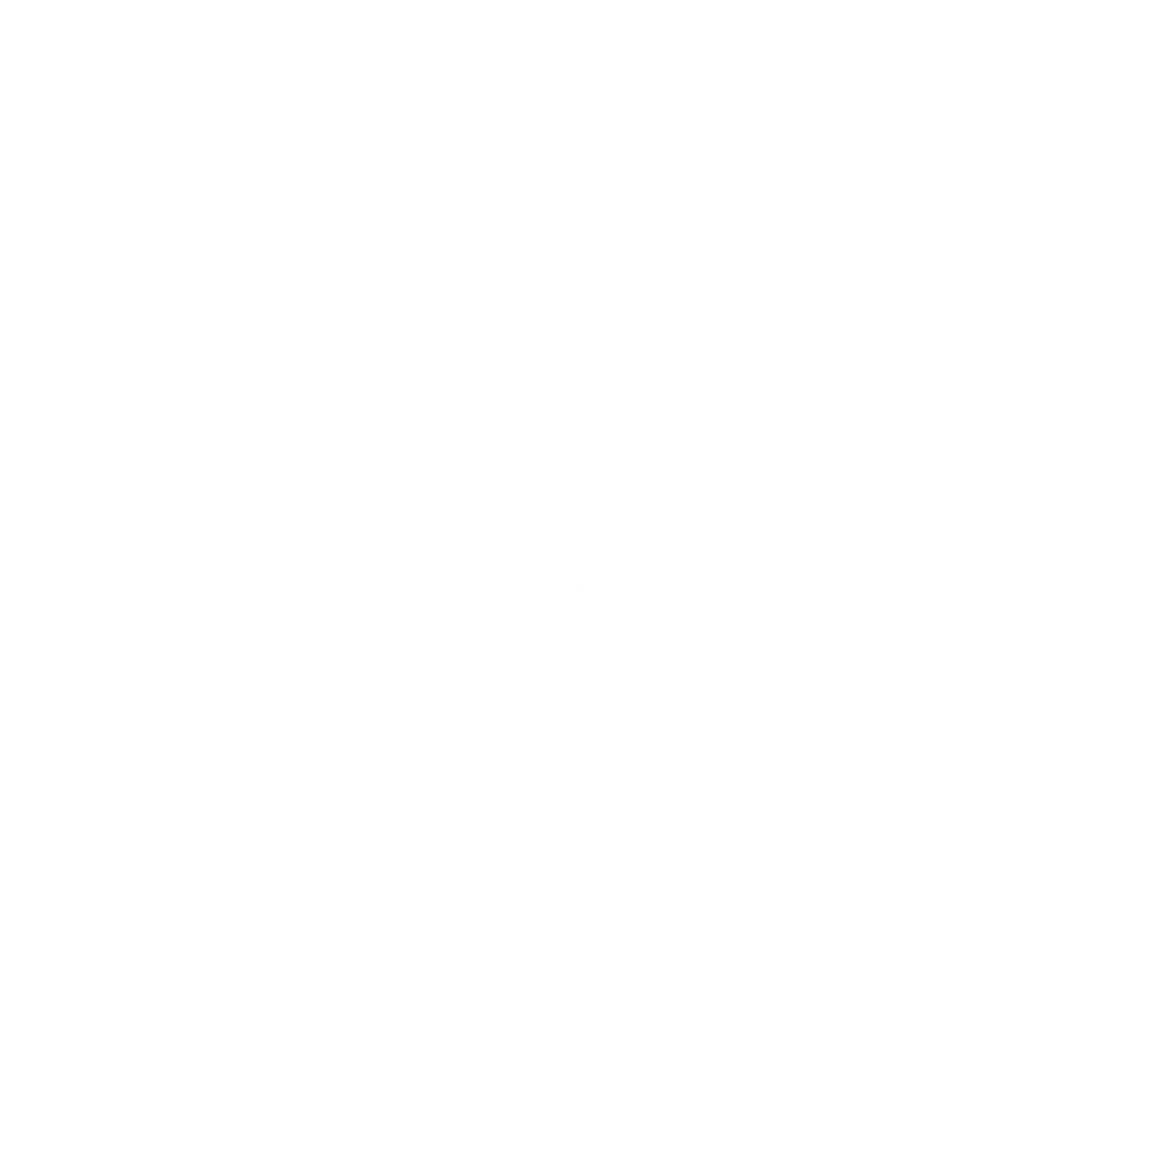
# Model space of a CAD drawing. Header units: millimetres. Extents: x 31.7191212901 to 31.7191212901, y 144.0801899035 to 144.0801899035.
import ezdxf

# ---------------------------------------------------------------- set-up
doc = ezdxf.new("R2010")
doc.units = ezdxf.units.MM

msp = doc.modelspace()

# ---------------------------------------------------------------- linework, layer by layer
msp.add_line((31.7191212901, 144.0801899035), (31.7191212901, 144.0801899035))
msp.add_line((31.7191212901, 144.0801899035), (31.7191212901, 144.0801899035))
msp.add_line((31.7191212901, 144.0801899035), (31.7191212901, 144.0801899035))
msp.add_line((31.7191212901, 144.0801899035), (31.7191212901, 144.0801899035))
msp.add_line((31.7191212901, 144.0801899035), (31.7191212901, 144.0801899035))
msp.add_line((31.7191212901, 144.0801899035), (31.7191212901, 144.0801899035))
msp.add_lwpolyline([(31.7191212901, 144.0801899035), (31.7191212901, 144.0801899035)], close=True)

doc.saveas('drawing.dxf')
